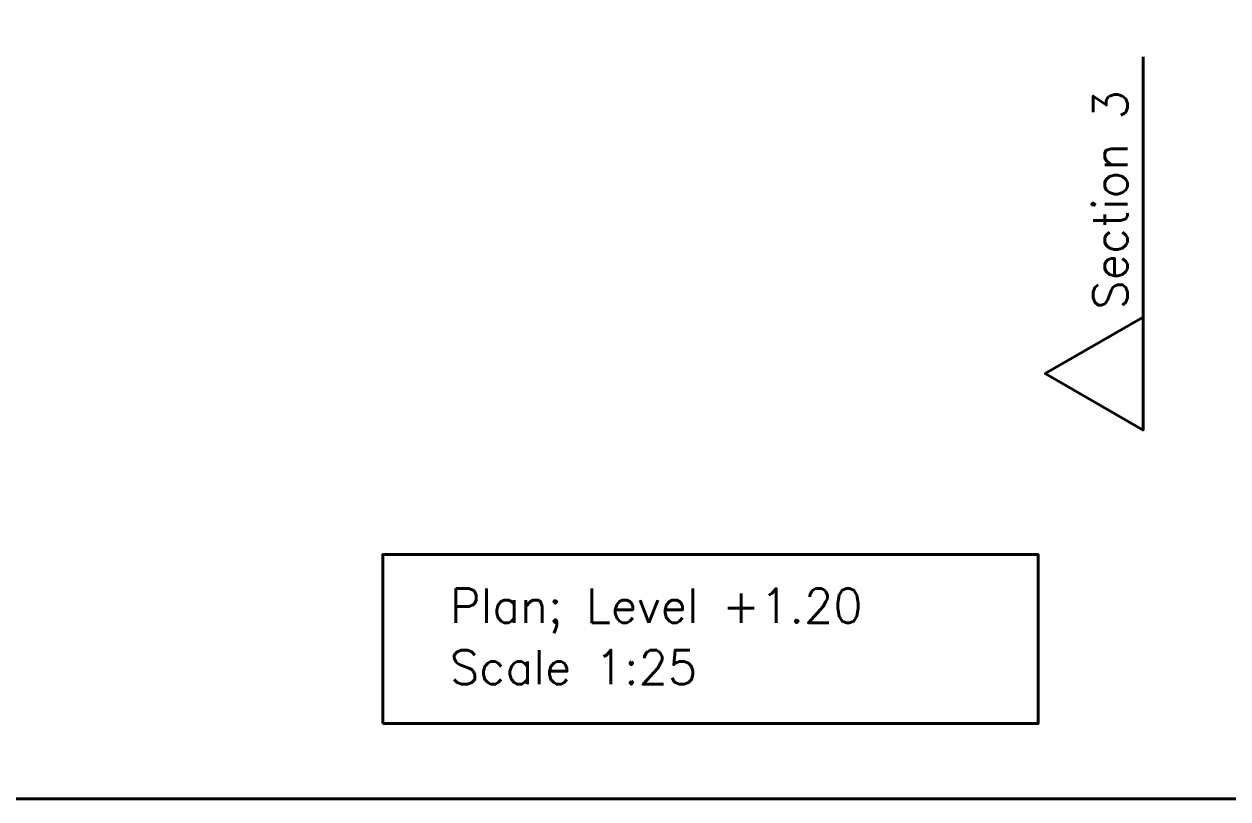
# Model space of a CAD drawing. Header units: inches. Extents: x 4017 to 5703, y -944 to 2840.
# Drawn here: x 4530.3 to 4671.3, y 1149.3 to 1240.1 of the extents above; entities that cross this region are included whole.
import ezdxf

# ---------------------------------------------------------------- set-up
doc = ezdxf.new("R2010")
doc.units = ezdxf.units.IN
doc.header["$MEASUREMENT"] = 0
doc.layers.add('A-dim-work', color=8, linetype='Continuous')
doc.styles.add('ENGLISH', font='romans.shx', dxfattribs={"height": 2})

msp = doc.modelspace()

# ---------------------------------------------------------------- linework, layer by layer
at = {"layer": 'A-dim-work', "color": 6, "lineweight": 40, "ltscale": 20}
msp.add_line((4661.38, 1236.25), (4661.38, 1192.52), dxfattribs=at)
for points in [[(4016.52, 1149.28), (4016.52, 1961.78), (5702.9, 1961.78), (5702.9, 1149.28)], [(4661.38, 1199.14), (4661.38, 1205.75), (4649.92, 1199.14), (4661.38, 1192.52)], [(4572.32, 1158.12), (4649.08, 1158.12), (4649.08, 1177.92), (4572.32, 1177.92)]]:
    msp.add_lwpolyline(points, close=True, dxfattribs=at)

# ---------------------------------------------------------------- texts
at = {"layer": 'A-dim-work', "color": 6, "lineweight": 40, "ltscale": 20, "insert": (4655.55, 1206.64), "char_height": 4, "attachment_point": 1, "rotation": 90, "style": 'ENGLISH'}
msp.add_mtext_dynamic_manual_height_columns('Section 3', width=28.7349, gutter_width=1, heights=[0], dxfattribs=at)
at = {"layer": 'A-dim-work', "color": 6, "lineweight": 40, "ltscale": 20, "char_height": 4, "attachment_point": 1, "style": 'ENGLISH'}
for s, insert in [('Plan; Level +1.20', (4580.18, 1173.93)), ('Scale 1:25', (4580.18, 1166.72))]:
    msp.add_mtext_dynamic_manual_height_columns(s, width=90.6117, gutter_width=1, heights=[0], dxfattribs=dict(at, insert=insert))

doc.saveas('drawing.dxf')
